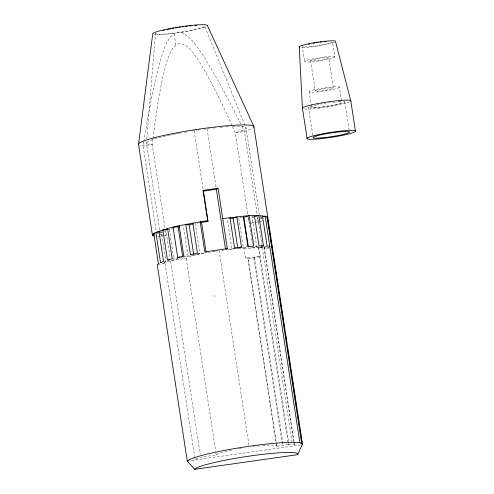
<?xml version="1.0" encoding="UTF-8"?>
<svg xmlns="http://www.w3.org/2000/svg" width="494" height="494" viewBox="0 0 494 494"><rect width="100%" height="100%" fill="white"/><g stroke="black" fill="none" stroke-linecap="round" stroke-linejoin="round"><path stroke-width="0.37" stroke-dasharray="2.47 1.85" d="M146.551 141.729L146.422 143.266L159.834 230.902M146.804 138.66L155.487 33.53M152.93 139.327L152.257 144.569L164.971 227.641M153.023 138.579C156.289 113.287 159.568 87.858 166.336 63.22C169.158 56.125 171.004 46.177 179.229 43.46C187.948 43.787 192.654 52.778 197.495 58.792C211.068 80.034 221.67 102.993 232.186 125.853M143.723 142.074L143.124 145.872L156.184 231.223M143.847 141.315C148.453 113.886 153.06 86.37 160.538 59.546C163.81 50.394 166.157 39.798 174.055 33.37L181.162 32.357A27.639 2.791 -8.7 0 0 205.683 26.793M257.436 222.281L258.726 219.96A50.413 5.094 -8.7 0 1 256.892 220.886M258.331 248.241L258.905 247.531L288.971 444.02L288.397 444.736L258.331 248.241L266.803 246.846M276.023 441.815L248.044 258.967L260.289 256.602L245.407 257.732L244.017 248.667A30.739 3.106 -8.7 0 0 227.641 249.544M276.14 442.581L276.72 446.391L288.971 444.02M160.451 233.254L163.298 231.513M157.926 264.5L165.082 263.481L166.083 262.666L161.458 232.439L160.056 232.618M248.044 258.967L247.778 258.158L245.407 257.732M276.72 446.391L276.202 442.538M234.576 247.815L231.859 248.995L228.382 249.414M163.952 231.26L165.935 230.494L170.214 258.455M167.287 230.062L174.765 227.925M250.347 223.288L258.35 222.152L261.252 221.219M182.088 257.479L167.923 261.74L164.212 262.16M247.926 246.512L241.992 247.994M250.711 247.426L258.35 246.049M182.761 257.312L190.171 255.67M253.663 216.743L250.637 217.082M259.029 246.809L252.959 247.333M190.888 255.522L193.031 255.077M254.052 217.138L252.175 217.064L256.806 247.296L259.93 247.414L263.512 246.697M264.228 246.555L267.093 245.981M194.42 254.799L196.451 254.41M197.125 254.28L204.053 253.021M261.406 216.767L257.652 217.459L292.343 444.174A50.413 5.094 -8.7 0 1 294.424 445.86L293.844 442.05M197.31 223.165L198.718 222.911M259.863 217.768L261.999 217.403M269.477 247.148L263.79 248.112L264.512 248.673L269.533 247.889M260.604 218.329L264.191 217.774M191.975 131.021A50.413 5.094 -8.7 0 1 194.142 130.675L197.038 130.243M197.761 130.138L200.657 129.706M212.642 251.594L214.093 251.378M156.876 233.761L158.308 233.557M260.449 219.04L261.876 218.836M157.765 236.447L160.05 236.126M160.809 236.015L163.854 235.582M164.613 235.477L166.138 235.261L165.434 230.686M203.664 253.249A30.739 3.106 -8.7 0 0 186.182 258.467L170.56 260.727L200.156 454.165M231.383 450.219A30.739 3.106 -8.7 0 0 216.249 454.955L200.626 457.216A50.413 5.094 -8.7 0 0 195.149 459.976L194.679 456.925M187.275 461.093L302.291 444.742M288.397 444.736L292.343 444.174M204.238 129.218L205.665 129.027M158.376 263.654L159.778 263.475M162.582 263.117L166.083 262.666M159.587 231.933L162.551 231.593M235.582 248.599L231.859 248.995L227.234 218.762M236.33 248.519L239.207 248.241M163.557 261.406L167.058 261.067M244.017 248.667L258.905 247.531M242.387 217.397L238.756 217.644L243.381 247.871L248.463 247.525M172.227 258.819L178.044 258.492M183.793 256.065L188.023 256.114L183.398 225.888M164.885 235.212L166.138 235.261M259.93 247.414L262.277 247.685M198.057 253.447L199.829 253.762L195.198 223.535M181.162 32.357C190.647 36.309 196.062 45.794 201.947 53.661C216.798 76.681 229.16 101.177 241.566 125.562M241.887 126.223L244.474 131.46L257.417 216.051M232.501 126.544L235.342 132.763L247.932 215.063M186.182 258.467L215.68 451.17M216.249 454.955L215.785 451.905M344.793 101.999L349.073 129.965M334.827 57.1A15.37 1.556 -8.7 0 0 313.301 58.798A15.37 1.556 -8.7 0 0 310.954 61.861A15.37 1.556 -8.7 0 0 334.827 57.1L332.518 41.99A15.37 1.556 -8.7 0 1 316.024 45.911A15.37 1.556 -8.7 0 1 302.248 46.294L304.563 61.404M339.452 87.315A15.37 1.556 -8.7 0 1 315.58 92.075A15.37 1.556 -8.7 0 1 317.926 89.013A15.37 1.556 -8.7 0 1 339.452 87.315L341.762 102.431M328.776 57.965A9.219 0.932 -8.7 0 1 314.45 60.818A9.219 0.932 -8.7 0 1 315.857 58.977A9.219 0.932 -8.7 0 1 328.776 57.965L333.401 88.179A9.219 0.932 -8.7 0 1 319.075 91.032A9.219 0.932 -8.7 0 1 320.483 89.192A9.219 0.932 -8.7 0 1 333.401 88.179M310.615 60.546L315.24 90.76M309.182 91.618L311.035 103.709M311.152 104.469L311.498 106.735M312.751 135.128L308.472 107.167A18.445 1.865 -8.7 0 0 329.764 105.969A18.445 1.865 -8.7 0 0 343.169 101.282M259.301 214.631L246.006 127.755L204.565 25.886A24.848 2.513 -8.7 0 1 179.439 32.332A24.848 2.513 -8.7 0 1 155.561 33.184M264.278 247.161L293.998 441.352M294.115 442.118L294.578 445.162M264.012 247.105L293.726 441.29M257.535 216.817L258.35 222.152M248.334 217.101L248.797 220.126M248.914 220.88L251.915 240.529M252.033 241.288L252.613 245.067M248.402 218.113L249.217 223.449M254.453 257.43L283.13 444.847M253.879 258.14L282.562 445.563M248.105 258.924L276.084 441.778M207.097 128.835L216.119 187.782M219.163 250.619L248.995 445.588M194.142 130.675L203.164 189.622M175.827 44.942L174.055 33.37A27.639 2.791 -8.7 0 1 153.949 34.5M214.093 295.004L214.377 296.875M169.325 229.407L173.95 259.634M165.082 263.481L194.562 456.166M238.979 448.75A30.739 3.106 -8.7 0 1 241.3 448.348M252.798 446.625A30.739 3.106 -8.7 0 1 254.212 446.446M256.966 446.119A30.739 3.106 -8.7 0 1 259.893 445.804M262.678 445.545A30.739 3.106 -8.7 0 1 276.788 446.348M205.115 252.965A30.739 3.106 -8.7 0 1 207.369 252.539M208.141 252.397A30.739 3.106 -8.7 0 1 210.456 251.989M213.377 251.502A30.739 3.106 -8.7 0 1 214.822 251.273M215.551 251.156A30.739 3.106 -8.7 0 1 218.447 250.724M233.026 126.464A50.413 5.094 -8.7 0 1 236.984 132.299L235.342 132.763L244.474 131.46L247.377 130.527A58.403 5.903 -8.7 0 0 252.558 128.279M169.522 135.202A50.413 5.094 -8.7 0 0 151.003 144.526L152.257 144.569L143.124 145.872L141.117 145.637A58.403 5.903 -8.7 0 1 139.333 145.15M170.214 135.053A50.413 5.094 -8.7 0 1 172.332 134.603M173.048 134.454A50.413 5.094 -8.7 0 1 175.24 134.01M175.901 133.88A50.413 5.094 -8.7 0 1 178.581 133.361M179.266 133.232A50.413 5.094 -8.7 0 1 181.323 132.849M184.818 132.219A50.413 5.094 -8.7 0 1 186.948 131.849M208.505 128.656A50.413 5.094 -8.7 0 1 209.907 128.483M213.352 128.076A50.413 5.094 -8.7 0 1 215.631 127.823M220.034 127.378A50.413 5.094 -8.7 0 1 222.152 127.18M225.641 126.896A50.413 5.094 -8.7 0 1 229.957 126.606M262.265 220.769A58.403 5.854 -8.9 0 1 260.918 221.25M254.249 221.899A50.413 5.094 -8.7 0 1 251.594 222.763M162.532 234.94A50.413 5.094 -8.7 0 1 160.297 233.952M334.5 42.194A18.445 1.865 -8.7 0 1 318.142 45.911A18.445 1.865 -8.7 0 1 300.84 47.436M349.462 102.005A24.589 2.482 -8.7 0 1 327.646 106.957A24.589 2.482 -8.7 0 1 304.582 108.995M338.291 101.813A15.37 1.556 -8.7 0 1 336.624 104.253A15.37 1.556 -8.7 0 1 315.407 107.34A15.37 1.556 -8.7 0 1 316.148 105.031M316.889 104.852A15.37 1.556 -8.7 0 1 318.834 104.413M320.236 104.129A15.37 1.556 -8.7 0 1 322.471 103.703M324.021 103.431A15.37 1.556 -8.7 0 1 325.997 103.11M328.64 102.721A15.37 1.556 -8.7 0 1 330.597 102.468M332.592 102.233A15.37 1.556 -8.7 0 1 336.92 101.869M309.51 106.525A18.445 1.865 -8.7 0 1 310.473 106.154M338.618 101.35A18.445 1.865 -8.7 0 1 339.996 101.276M223.455 250.038L222.022 250.236A30.739 3.106 -8.7 0 1 223.442 250.044"/><path stroke-width="0.74" d="M152.405 235.181L138.53 144.495L152.72 33.963A27.639 2.791 -8.7 0 1 180.674 26.787A27.639 2.791 -8.7 0 1 207.245 25.836M267.6 218.027L267.779 217.218C253.546 213.013 237.355 217.681 222.701 218.459M207.69 220.596L203.065 190.369L218.076 188.233L227.326 248.692A58.403 5.903 -8.7 0 0 204.806 252.045L200.181 221.818L201.533 222.417L208.017 221.361L207.69 220.596C189.573 223.955 170.782 226.073 153.745 233.427L158.376 263.654L157.209 264.605L187.275 461.093L194.716 469.3L297.629 454.671L302.47 443.933L253.904 126.526L207.332 25.453M154.295 236.181A58.403 5.903 -8.7 0 1 152.584 234.372L153.745 233.427M203.065 190.369L203.392 191.135L216.347 189.288L218.076 188.233M226.178 249.396L227.326 248.692M159.587 231.933L155.876 232.353L160.501 262.586L163.557 261.406L158.932 231.18M230.21 218.447L233.193 218.132L236.854 216.854L241.48 247.086L239.652 247.722M179.865 257.393L177.692 257.454L173.067 227.221L179.637 226.74M177.692 257.454L183.793 256.065L179.168 225.838M254.404 216.582L258.85 215.619L263.475 245.845L261.252 246.327M187.689 224.998L193.173 223.924M262.153 216.631L265.154 216.076L299.883 442.791L302.47 443.933M152.584 234.372L154.733 234.07M160.501 262.586L161.983 262.413M241.48 247.086L234.576 247.815L229.951 217.582M167.892 229.519L162.859 229.914L167.491 260.147L172.227 258.819L167.602 228.592M168.207 260.085L169.64 259.974M263.475 245.845L259.023 245.889L254.398 215.662M269.817 246.284L267.093 245.981L262.468 215.755M266.97 216.557L271.607 246.784L272.404 247.445M355.47 131.385A24.589 2.482 -8.7 0 0 321.026 134.096A24.589 2.482 -8.7 0 0 317.278 138.999A24.589 2.482 -8.7 0 0 355.47 131.385L350.845 101.153L335.543 41.558A18.445 1.865 -8.7 0 0 316.623 42.373A18.445 1.865 -8.7 0 0 299.42 47.183M307.046 138.271L302.421 108.038L299.222 46.72M267.952 220.305L268.18 221.831M268.532 224.109L268.767 225.635M268.995 227.154L269.23 228.673M269.465 230.198L269.699 231.717M269.928 233.242L270.162 234.761M270.508 237.046L270.743 238.565M270.978 240.09L271.212 241.609M271.441 243.128L271.675 244.654M271.91 246.173L272.138 247.698M272.49 249.976L272.725 251.502M272.954 253.021L273.188 254.54M273.423 256.065L273.657 257.584M273.886 259.109L274.238 261.388M274.936 265.957L275.17 267.476M275.399 268.995L275.633 270.521M275.868 272.04L276.097 273.565M276.912 278.888L277.146 280.407M277.381 281.932L277.616 283.451M277.844 284.976L278.079 286.495M278.313 288.014L278.542 289.54M278.894 291.818L279.129 293.343M279.357 294.862L279.592 296.388M279.826 297.907L280.055 299.432M280.289 300.951L280.524 302.47M280.87 304.755L281.105 306.274M281.339 307.799L281.574 309.318M281.802 310.843L282.037 312.362M282.272 313.881L282.617 316.166M282.852 317.685L283.087 319.21M283.315 320.73L283.55 322.255M283.784 323.774L284.013 325.293M284.248 326.818L284.6 329.103M285.297 333.666L285.532 335.185M285.76 336.71L285.995 338.229M286.23 339.749L286.458 341.274M287.273 346.597L287.508 348.122M287.743 349.641L287.971 351.16M288.206 352.685L288.44 354.204M288.786 356.489L289.021 358.008M289.256 359.533L289.49 361.052M289.719 362.577L289.953 364.097M290.188 365.616L290.416 367.141M290.768 369.419L291.003 370.945M291.232 372.464L291.466 373.989M291.701 375.508L291.929 377.027M292.164 378.552L292.399 380.071M292.744 382.356L292.979 383.875M293.214 385.4L293.448 386.919M293.677 388.445L293.911 389.964M294.146 391.483L294.375 393.008M294.727 395.286L294.961 396.812M295.19 398.331L295.424 399.856M295.659 401.375L295.887 402.894M296.122 404.419L296.357 405.938M297.172 411.267L297.407 412.786M297.635 414.305L297.87 415.831M298.104 417.35L298.333 418.875M298.567 420.394L298.802 421.919M299.148 424.198L299.383 425.723M299.617 427.242L299.846 428.761M300.08 430.286L300.315 431.805M300.55 433.331L300.778 434.85M301.13 437.134L301.365 438.653M301.593 440.173L301.828 441.698M302.062 443.217L302.291 444.742M271.607 246.784L301.667 443.279M248.346 246.772L243.832 217.298L249.186 215.884L253.811 246.111L247.926 246.512L243.301 216.286M233.193 218.132L237.7 247.605M216.347 189.288L225.486 248.995M203.392 191.135L208.017 221.361M201.533 222.417L206.047 251.891M192.839 223.115L197.464 253.342L190.418 254.688L185.793 224.461L189.122 224.696L193.629 254.169M178.136 227.086L182.644 256.559M194.716 469.3A52.259 5.28 -8.7 0 1 250.835 455.894A52.259 5.28 -8.7 0 1 297.629 454.671M187.275 461.093A58.403 5.903 -8.7 0 1 238.614 447.916A58.403 5.903 -8.7 0 1 299.883 442.791M138.53 144.495A58.403 5.903 -8.7 0 1 197.588 129.335A58.403 5.903 -8.7 0 1 253.725 127.335M163.076 30.437A24.848 2.513 -8.7 0 1 164.274 30.146M167.552 29.405A24.848 2.513 -8.7 0 1 168.967 29.115M169.689 28.967A24.848 2.513 -8.7 0 1 171.171 28.683M172.684 28.393A24.848 2.513 -8.7 0 1 173.925 28.17M175.808 27.843A24.848 2.513 -8.7 0 1 177.08 27.633M179.001 27.324A24.848 2.513 -8.7 0 1 180.285 27.127M182.212 26.849A24.848 2.513 -8.7 0 1 183.49 26.67M185.392 26.417A24.848 2.513 -8.7 0 1 187.251 26.188M189.221 25.96A24.848 2.513 -8.7 0 1 191.413 25.731M194.803 25.441A24.848 2.513 -8.7 0 1 196.655 25.324M308.256 44.262A15.37 1.556 -8.7 0 1 309.584 43.972M313.227 43.256A15.37 1.556 -8.7 0 1 314.771 42.984M316.086 42.768A15.37 1.556 -8.7 0 1 318.08 42.465M320.044 42.188A15.37 1.556 -8.7 0 1 321.347 42.021M324.07 41.718A15.37 1.556 -8.7 0 1 326.12 41.533M302.686 108.655A24.589 2.482 -8.7 0 1 325.62 102.239A24.589 2.482 -8.7 0 1 350.845 101.153M320.767 137.943A18.445 1.865 -8.7 0 0 349.419 132.231A18.445 1.865 -8.7 0 0 323.582 134.263A18.445 1.865 -8.7 0 0 320.767 137.943"/></g></svg>
